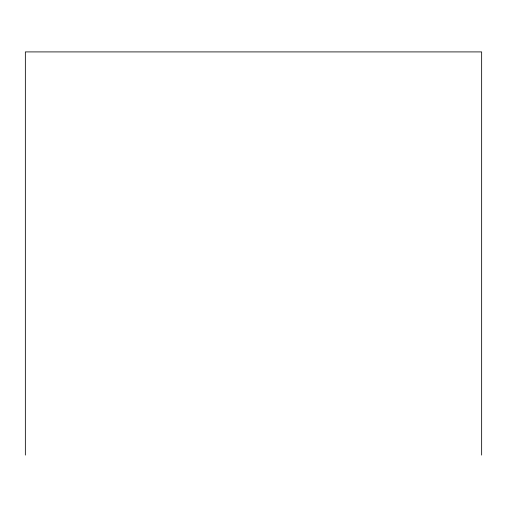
<?xml version="1.0" encoding="UTF-8"?>
<svg xmlns="http://www.w3.org/2000/svg" width="507" height="507" viewBox="0 0 507 507"><rect width="100%" height="100%" fill="white"/><g stroke="black" fill="none" stroke-linecap="round" stroke-linejoin="round"><path stroke-width="0.76" d="M481.65 455.09L481.65 51.91L25.35 51.91L25.35 455.09"/></g></svg>
